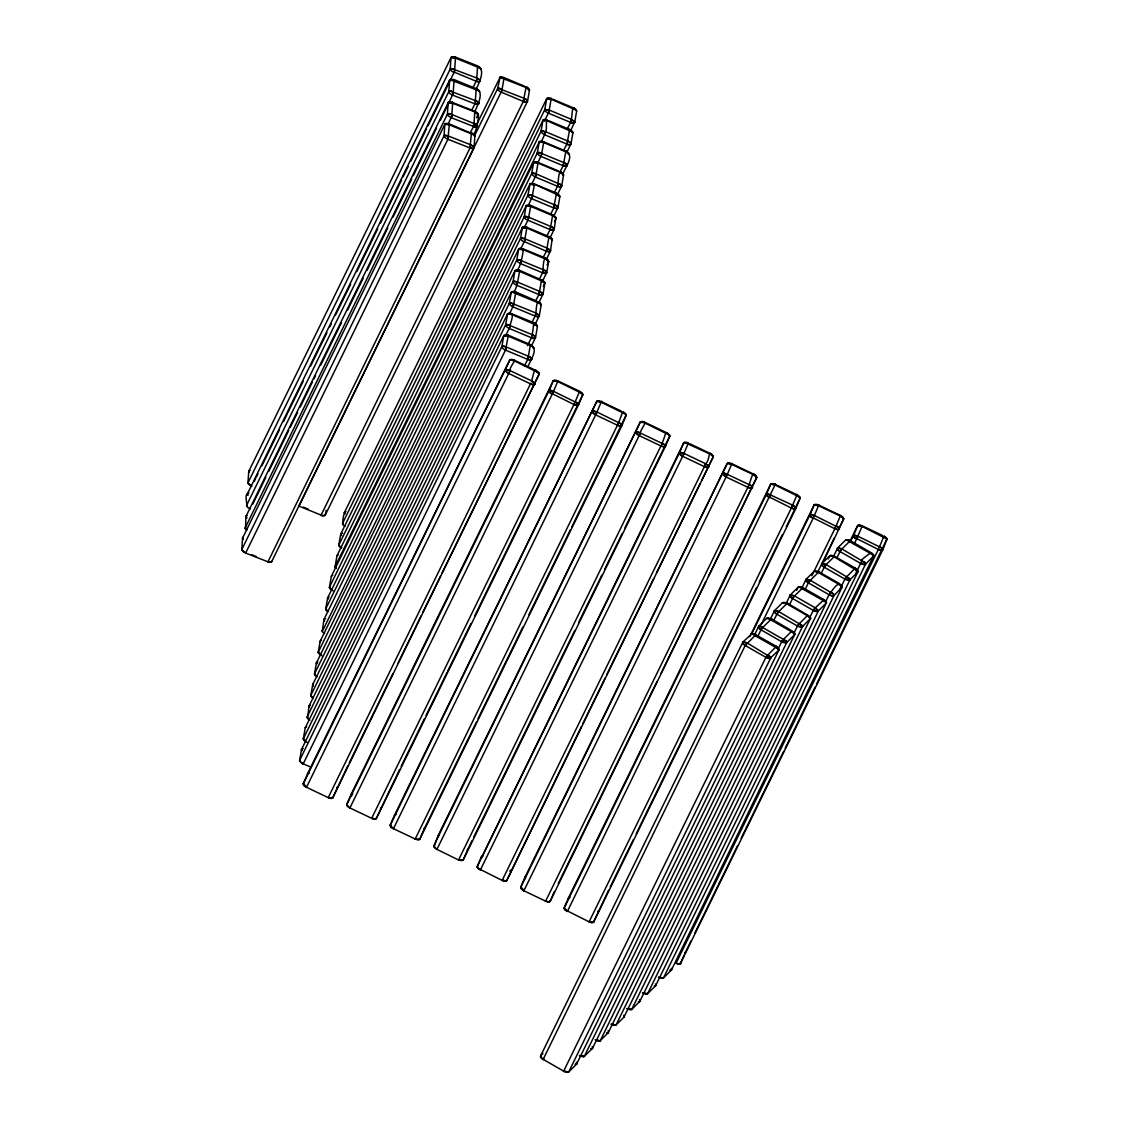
<?xml version="1.0" encoding="UTF-8"?>
<svg xmlns="http://www.w3.org/2000/svg" width="1129" height="1129" viewBox="0 0 1129 1129"><rect width="100%" height="100%" fill="white"/><g stroke="black" fill="none" stroke-linecap="round" stroke-linejoin="round"><path stroke-width="1.5" d="M302.939 763.952L302.05 762.654L303.052 764.192L505.524 350.061L508.346 335.327L508.262 336.202L530.32 345.474C539.775 348.424 529.247 361.675 527.963 366.996M523.263 248.719L522.939 248.874A4.304 1.891 26 0 0 518.677 249.156L316.43 662.935A4.304 1.891 26 0 1 317.813 662.046M569.581 129.539L569.595 129.398A4.304 1.891 26 0 1 572.869 132.968L571.006 143.778L567.153 151.681M245.148 527.991L245.529 528.809L245.882 516.616L448.128 102.852L452.503 103.191L475.337 112.166L478.202 114.452L474.335 111.079L452.207 102.386A4.304 1.891 26 0 0 448.128 102.852L447.423 114.142L245.176 527.906A4.304 1.891 26 0 0 246.729 530.193M247.138 515.657A4.304 1.891 26 0 0 245.882 516.616L246.602 517.858M450.344 91.195L448.834 91.562L246.602 505.326C248.719 511.056 244.019 494.431 247.307 494.05L449.54 80.272L451.05 79.905M248.944 493.048A4.304 1.891 26 0 0 247.307 494.05L247.787 495.066M452.461 57.325L450.965 57.692L248.719 471.47L247.971 482.944L248.902 484.129M250.13 470.483A4.304 1.891 26 0 0 248.719 471.47L248.944 472.232M300.356 761.567L299.637 760.339L501.897 346.518L503.76 335.708L508.262 336.202L503.76 335.708L301.514 749.473L301.993 750.531M510.844 302.911L509.348 303.249L307.102 717.028L307.652 718.143L308.965 706.204L511.211 292.425L513.187 292.157M546.591 250.158L549.047 236.596L552.363 239.969L551.785 238.981L526.608 227.903L522.487 227.409L320.156 641.3L318.251 652.252L318.999 653.381M552.589 214.651L556.061 218.462L553.252 215.907L530.63 206.381L526.128 205.887L323.882 619.652L324.587 620.922M338.361 554.918A4.304 1.891 26 0 0 336.964 555.793L539.239 141.972L543.134 142.296L565.77 151.794C575.818 155.026 563.667 169.435 562.651 174.896M575.691 109.471L576.637 111.192L574.746 122.144L571.359 119.335L548.736 109.838L544.813 109.569L342.567 523.334C344.571 526.806 340.902 524.293 344.43 512.524L546.676 98.745L548.652 98.477M511.239 359.826L509.758 360.109L307.511 773.887L303.32 783.766L305.451 786.024M625.438 414.16L600.741 402.009L596.719 401.515L390.309 825.073L391.227 826.583L390.295 825.116L394.473 815.293L596.719 401.515L598.201 401.232M641.512 421.907L640.199 422.218L433.79 845.776L434.129 846.722L437.953 835.982L640.242 422.119L644.363 422.768L668.918 434.863M481.646 857.49L683.68 442.907L685.148 442.624M523.235 889.751L520.709 887.309L524.914 877.388L727.203 463.525L730.886 463.991L753.904 474.942L756.656 477.652L550.232 901.267L554.381 891.473M524.872 877.529L525.521 878.63L524.914 877.388A4.304 1.891 26 0 1 525.507 876.852M637.518 431.715L636.05 432.816L639.169 435.596L660.917 445.955L663.88 446.745L665.56 446.011L463.299 859.818L461.817 860.1M467.477 849.968L463.299 859.818A4.304 1.891 26 0 1 458.67 859.719L660.917 445.955A4.304 1.891 26 0 0 665.545 446.054L669.737 436.175L669.003 434.933M689.847 443.753L710.042 453.364A4.304 1.891 26 0 1 713.175 456.963L506.695 880.634L581.421 726.54M708.391 576.397L756.656 477.652C752.507 467.618 750.743 481.942 748.753 485.442M772.109 484.031L770.641 484.313L766.478 494.107L767.085 495.885L791.358 508.05L794.322 508.84L796.001 508.106L593.614 922.068L608.616 890.188M749.769 636.671L814.108 505.016A4.304 1.891 26 0 1 818.737 505.115L840.484 515.459A4.304 1.891 26 0 1 843.617 519.058L822.476 563.597M576.326 1062.121A4.304 1.891 26 0 1 576.651 1064.054L778.925 649.979L770.924 657.487L568.706 1071.957L576.707 1063.984M608.221 1032.725L600.275 1040.642L802.592 626.426L810.453 618.466L608.277 1032.654A4.304 1.891 26 0 0 607.981 1030.89M623.984 1017.116L616.025 1025.005L818.398 610.874L826.287 602.985L624.012 1017.06A4.304 1.891 26 0 0 623.758 1015.225M825.962 601.051L829.039 594.729L832.073 595.83L834.19 595.209L631.732 1009.411L639.847 1001.338L842.065 587.263L834.19 595.322A4.304 1.891 26 0 1 829.039 594.729L808.364 582.832L806.162 580.913L806.092 579.276L809.93 580.052L833.428 593.981M855.98 572.883L860.623 563.399L863.643 564.5L865.745 563.766L663.429 977.982L671.43 970.009L873.62 555.877L865.745 564.077A4.304 1.891 26 0 1 860.623 563.399L839.934 551.502L837.746 549.597L837.662 547.946L841.5 548.722L864.997 562.651M243.243 551.22L241.789 549.668L242.537 538.194L444.784 124.416L446.28 124.049M449.271 123.908L473.743 134.337L474.843 136.073L471.428 132.982L470.045 147.927L267.968 561.819L245.656 553.055A4.304 1.891 26 0 1 241.832 549.484L444.078 135.706L444.784 124.416L448.862 124.656L474.011 134.901M471.696 110.134L474.97 103.868L452.658 95.132A4.304 1.891 26 0 1 448.834 91.562L449.54 80.272L450.485 79.891L478.767 90.757M251.64 486.274L251.838 486.317A4.304 1.891 26 0 1 248.013 482.76L450.259 68.982L450.965 57.692L455.043 57.932L480.178 68.177M474.095 134.972L474.843 136.073L474.095 147.504L271.863 561.282L270.607 562.242L267.785 561.748A4.304 1.891 26 0 0 271.863 561.282L271.807 561.353M454.013 79.623L454.07 80.526L453.844 79.51L475.746 88.499C484.637 91.759 477.976 104.263 474.999 111.249M478.668 66.667C485.555 70.958 478.682 83.631 475.648 90.249M756.035 634.583L745.239 645.435L543.035 1059.651M778.954 650.191L778.897 650.276A4.304 1.891 26 0 0 776.611 646.748L776.512 646.381M769.907 620.033L774.508 610.634L782.397 602.801A4.304 1.891 26 0 1 787.506 603.521L787.407 603.154M792.417 631.055L792.417 631.055A4.304 1.891 26 0 1 794.675 634.611L592.499 1048.319L584.272 1056.448L786.8 642.401L781.677 641.724L761.002 629.813L758.801 627.907L758.73 626.256L766.774 618.283L767.932 618.226L793.955 633.129M819.16 571.98L839.651 583.735M642.584 992.843L647.481 993.774L655.639 985.673L857.828 571.966A4.304 1.891 26 0 0 855.542 568.437L855.472 568.056M857.842 571.923L849.939 579.798L647.693 993.562A4.304 1.891 26 0 1 642.951 993.04L642.895 993.083M245.656 553.055L447.903 139.276L449.314 124.599L446.519 124.077M448.157 124.021L451.671 116.329M527.314 87.54L525.832 86.764A4.304 1.891 26 0 1 527.314 87.54L529.473 90.108L527.568 101.158L325.321 514.937A4.304 1.891 26 0 1 321.059 515.219L523.32 101.398L526.156 86.82L529.473 90.165L526.354 87.653L500.119 77.435L500.839 77.407L504 78.268L502.038 89.614L499.244 88.26M530.404 344.599L508.346 335.214M306.636 726.963A4.304 1.891 26 0 0 305.239 727.838L507.486 314.074A4.304 1.891 26 0 1 511.762 313.791L534.13 322.852M535.965 300.766L515.798 291.945M539.69 279.131L519.523 270.311M522.981 248.803L545.307 257.948M321.892 655.695A4.304 1.891 26 0 1 318.293 652.11L520.54 238.332L522.402 227.522A4.304 1.891 26 0 1 526.664 227.239L526.975 227.042M530.715 205.407L552.518 214.835L555.891 217.601L554.198 229.286L550.331 237.175M547.17 120.027L547.24 120.069A4.304 1.891 26 0 0 542.936 120.38L340.704 534.158A4.304 1.891 26 0 1 342.609 533.283M567.379 128.734L570.597 122.412L548.412 113.154A4.304 1.891 26 0 1 544.813 109.569L546.676 98.745A4.304 1.891 26 0 1 550.938 98.463L551.248 98.265M326.126 510.308L325.321 514.937L322.584 515.699L298.917 506.088L501.728 90.828M524.463 365.697L527.751 359.431L505.496 350.103L506.046 348.565M506.145 334.791L509.715 327.128M509.871 313.156L513.441 305.493M513.596 291.522C517.138 291.423 520.328 265.287 519.439 271.299L544.079 282.038M517.322 269.873C520.935 266.924 523.574 249.777 523.179 249.65L545.801 259.176L548.638 261.603L547.974 260.545M546.831 235.876L550.105 229.596L527.878 220.226L524.011 228.185M528.513 204.97L532.126 197.152L534.44 184.182L558.982 195.486M532.239 183.335L535.866 175.475L538.166 162.167L538.081 163.112L560.704 172.638L563.554 175.009L559.913 171.608A4.304 1.891 26 0 1 561.042 172.172M537.87 162.745L541.483 154.927L543.811 141.647L543.712 142.522L539.21 142.014L537.348 152.838L335.101 566.617L335.821 567.873M541.595 141.111L545.166 133.448M544.587 120.986L548.892 111.813M450.965 57.692A4.304 1.891 26 0 1 455.043 57.226L455.481 57.875L455.424 57.057M453.773 79.566L453.618 79.806A4.304 1.891 26 0 0 449.54 80.272M452.348 102.16L452.658 103.035L452.588 102.203M794.379 632.367L797.469 626.059L802.592 626.722A4.304 1.891 26 0 1 797.469 626.059L776.794 614.148L774.593 612.243L774.522 610.606L778.77 611.593L787.125 603.352L786.109 603.465L807.743 615.912L810.424 618.396L809.902 617.634M810.17 616.716L813.261 610.394L818.384 611.057A4.304 1.891 26 0 1 813.261 610.394L792.572 598.497L790.385 596.578L790.3 594.941L794.421 595.858L815.632 608.079L818.398 610.817L815.18 607.896L823.972 599.767A4.304 1.891 26 0 1 826.259 603.295L826.315 603.196M247.971 482.887L248.944 484.158M243.271 537.333A4.304 1.891 26 0 0 242.537 538.194L243.342 539.507M241.804 549.569L243.172 551.164M305.211 727.937L303.334 738.846L304.082 739.932M313.326 698.414A4.304 1.891 26 0 1 310.828 695.393L513.074 281.615L514.937 270.791L519.439 271.299L514.937 270.791L312.705 684.569L310.8 695.52L311.548 696.649M316.741 663.824L316.43 662.935L316.713 663.781M535.555 162.336L533.58 162.604L331.333 576.383L329.442 587.334L330.275 588.548M341.297 535.315L340.704 534.158L341.635 535.598M541.144 305.013A4.304 1.891 26 0 0 537.545 301.429L541.186 304.872L539.281 315.824L534.652 325.307M528.245 227.903L548.722 236.511L552.152 239.235L550.472 250.92L546.605 258.809M307.511 773.887L307.554 773.817A4.304 1.891 26 0 1 309.177 773.196M496.026 462.594L539.281 373.812L332.73 797.878L347.746 765.984M571.824 526.834L626.172 415.02L622.065 425.351L419.79 839.157L423.46 830.563M747.878 487.347A4.304 1.891 26 0 0 752.507 487.446L752.464 487.53M786.25 526.791L800.151 498.002L795.973 508.149A4.304 1.891 26 0 1 791.358 508.05L589.112 921.828A4.304 1.891 26 0 0 593.741 921.927L592.076 922.619L589.112 921.828L564.839 909.649L564.232 907.871L568.395 898.091L770.684 484.214L774.79 484.877L799.36 496.958M840.371 635.359L886.928 539.027L882.934 549.541L680.42 963.559L684.329 954.753M300.836 761.934L299.608 760.48L301.514 749.473A4.304 1.891 26 0 1 303.193 748.583M315.541 675.241L314.525 673.942L316.43 662.935M525.761 216.359L524.265 216.697L322.344 631.365L323.882 619.652A4.304 1.891 26 0 1 325.674 618.777M325.745 608.841L327.608 598.017L529.854 184.253L534.356 184.747L529.981 184.098L527.991 195.063L325.745 608.841A4.304 1.891 26 0 0 327.96 611.706M336.033 568.056L335.059 566.786L336.964 555.793M339.547 546.238L338.799 545.166L340.704 534.158M474.476 135.96L497.635 88.584L500.034 77.449L475.577 126.716M305.38 740.807L303.376 738.662L505.623 324.884L507.486 314.074L511.55 314.398L536.614 325.307M531.928 322.428L535.132 316.092L512.961 306.834A4.304 1.891 26 0 1 509.348 303.249L511.211 292.425L512.143 292.072L540.354 303.673M315.16 674.916L314.568 673.745L516.8 259.98L518.677 249.156L523.179 249.65L518.677 249.156M527.864 220.296L528.316 219.054L527.864 220.296A4.304 1.891 26 0 1 524.265 216.697L526.128 205.887L530.63 206.381L528.428 218.701M333.083 590.792A4.304 1.891 26 0 1 329.47 587.207L531.717 173.429L533.58 162.604L538.081 163.112L535.682 162.364M340.351 546.831L338.841 544.968L541.073 131.204L542.936 120.38L544.926 120.111M533.961 322.809L533.89 322.922A4.304 1.891 26 0 1 537.418 326.648L535.555 337.472L531.688 345.361M557.67 194.019L559.815 196.742L557.924 207.651L554.057 215.54M561.72 172.61A4.304 1.891 26 0 1 563.512 175.193L561.649 186.003L557.02 195.486M519.919 523.376L582.776 394.727L578.584 404.648L576.919 405.339L573.955 404.549L549.682 392.384L549.075 390.606L553.238 380.812L557.26 381.306L581.957 393.457M483.099 855.994A4.304 1.891 26 0 0 481.434 856.685L477.271 866.479L477.877 868.257L502.151 880.422L505.115 881.213L506.78 880.521A4.304 1.891 26 0 1 502.151 880.422L704.397 466.644A4.304 1.891 26 0 0 709.026 466.743L707.361 467.448L704.397 466.644L682.65 456.299L680.124 454.479L679.517 452.701L683.722 442.822L684.993 442.61L710.141 454.098L713.203 456.666L712.568 455.721M510.957 870.657L510.943 870.699A4.304 1.891 26 0 0 510.887 869.81M597.904 912.105L597.89 912.133A4.304 1.891 26 0 0 597.805 911.131M448.368 137.738L448.594 136.101L445.814 135.367M451.995 68.629L476.89 78.07L476.65 79.792L477.609 66.301L480.982 69.095L480.347 68.319M450.57 91.209L475.478 100.65L475.238 102.372L476.198 88.881L479.571 91.661L478.936 90.899M454.535 71.014L455.481 57.946L452.701 57.353M453.124 93.594L454.07 80.526L451.275 79.919M451.713 116.174L452.658 103.092L448.128 102.852M778.163 648.794L751.843 633.849L742.868 642.02L747.186 642.923L745.211 645.478A4.304 1.891 26 0 1 742.938 641.949L540.692 1055.728L540.777 1057.337L542.978 1059.256L563.653 1071.153L568.748 1071.887A4.304 1.891 26 0 1 563.653 1071.153L765.899 657.374L770.994 658.108A4.304 1.891 26 0 1 765.899 657.374L745.211 645.478L743.023 643.572L742.938 641.921L746.918 642.768L770.881 657.417L770.43 656.796M454.507 71.183L454.225 72.185L454.775 69.377L450.527 68.742L451.755 68.615M577.794 403.251L553.097 391.1L549.061 390.662L550.557 390.324M712.272 455.453C708.123 448.777 710.099 460.138 705.696 463.751L709.026 466.348L706.119 463.948L683.821 453.322L679.503 452.743L680.999 452.419M248.719 471.47L249.043 472.331M247.307 494.05L247.9 495.179M245.882 516.616L246.828 518.028M242.537 538.194L243.13 539.323M345.982 511.635A4.304 1.891 26 0 0 344.43 512.524L344.895 513.568M331.333 576.383L331.333 576.383A4.304 1.891 26 0 1 332.73 575.508M329.47 587.207L330.063 588.364M327.608 598.017L327.946 598.934L327.608 598.017A4.304 1.891 26 0 1 329.061 597.142M323.882 619.652L324.475 620.823M321.539 640.411A4.304 1.891 26 0 0 320.156 641.3L320.269 641.921M318.293 652.11L321.243 654.735M312.705 684.569L313.326 685.769L312.705 684.569A4.304 1.891 26 0 1 313.283 683.864M310.828 695.393L312.126 697.087M308.965 706.204L309.515 707.333L308.965 706.204A4.304 1.891 26 0 1 310.362 705.329M301.514 749.473L302.106 750.644M305.592 786.109L303.348 783.681L509.8 360.01L513.921 360.673L538.477 372.768M582.733 394.854L582.733 394.854A4.304 1.891 26 0 0 579.6 391.269L557.853 380.91A4.304 1.891 26 0 0 553.238 380.812L350.992 794.59L351.683 795.903M572.869 132.968L569.27 129.369L548.793 120.761M565.869 150.919L565.544 151.018A4.304 1.891 26 0 1 569.143 154.602L565.544 151.018L543.486 141.746A4.304 1.891 26 0 0 539.21 142.014M531.209 345.262A4.304 1.891 26 0 1 533.692 348.282L531.561 345.474M509.207 372.499L306.453 787.35A4.304 1.891 26 0 1 303.348 783.681L303.969 785.459L306.495 787.28L328.229 797.624L331.192 798.415L332.857 797.723A4.304 1.891 26 0 1 328.229 797.624L530.475 383.846A4.304 1.891 26 0 0 535.104 383.945L533.438 384.65L530.475 383.846L508.742 373.501L506.201 371.681L505.594 369.903L509.899 370.524L532.211 381.15L535.132 383.705L531.787 380.939C535.838 362.014 535.626 373.487 538.646 372.923M437.953 835.982L438.489 837.154L437.996 835.912A4.304 1.891 26 0 1 438.631 835.418M523.517 889.906L520.751 887.182L727.161 463.61L728.473 463.299M667.775 433.353A4.304 1.891 26 0 1 669.695 436.26L624.93 527.864M570.046 897.386A4.304 1.891 26 0 0 568.395 898.091L568.452 898.613M811.85 575.762L834.839 528.753L837.803 529.543L839.482 528.795A4.304 1.891 26 0 1 834.839 528.753L810.566 516.574L809.959 514.796L814.164 504.917L815.59 504.719M453.096 93.763C453.562 95.542 452.531 88.514 448.834 91.562M810.467 618.946L810.467 618.946A4.304 1.891 26 0 0 808.181 615.432L787.59 603.309M337.035 787.873L337.021 787.929A4.304 1.891 26 0 0 336.992 787.096M549.061 390.648L549.103 390.563A4.304 1.891 26 0 0 552.222 394.204L349.934 807.884A4.304 1.891 26 0 1 346.829 804.37L351.034 794.506A4.304 1.891 26 0 1 352.841 793.899M679.503 452.743L679.545 452.658A4.304 1.891 26 0 0 682.65 456.299L480.375 869.979A4.304 1.891 26 0 1 477.271 866.479L679.489 452.771M448.298 138.02L447.705 139.192L470.214 148.04L470.708 144.794L448.03 135.889L444.346 135.466L445.574 135.339M543.19 130.95C548.44 137.456 544.94 120.055 547.452 120.888L572.53 132.051L569.538 129.891L567.252 142.635M532.211 196.827L532.493 195.571L530.094 194.823M506.074 348.438C506.695 345.065 497.706 345.502 506.399 347.026L528.457 356.298L528.16 357.625L530.404 344.67L533.707 348.24M509.842 326.648C510.647 321.426 516.136 310.969 507.613 313.918M592.429 1048.389L592.429 1048.389A4.304 1.891 26 0 0 592.189 1046.541M655.582 985.744L655.582 985.744A4.304 1.891 26 0 0 655.399 983.994M754.864 634.188L758.73 626.27L760.142 626.087L786.066 640.962M671.374 970.079L671.374 970.079A4.304 1.891 26 0 0 671.19 968.329M774.508 610.634L778.234 611.311L801.844 625.297M789.496 604.805L792.572 598.497A4.304 1.891 26 0 1 790.3 594.969L786.433 602.858M833.795 555.877L837.676 547.946L841.909 548.948L850.419 540.579L846.214 539.86L872.886 554.819M521.005 261.815L521.316 260.474L518.536 259.67M554.212 206.339L553.69 207.835L556.498 193.144L559.801 196.488L559.081 195.557M543.021 271.242C543.345 274.446 542.146 252.741 547.664 260.291M531.787 336.315C534.186 327.001 532.38 319.606 536.712 325.378M501.77 90.673L502.024 89.685L501.248 92.169L523.489 101.511L523.715 100.326M544.813 109.569L549.315 110.063L548.92 111.729L551.262 98.406L551.178 99.239L575.804 109.993M528.443 218.617L528.767 217.205L525.874 216.373M522.148 238.007L525.041 238.84L524.646 240.505L526.989 227.183L526.904 228.016L522.402 227.522M517.265 283.534L517.576 282.109L514.81 281.304M509.348 303.249L513.85 303.743L513.469 305.409L515.812 292.086L515.713 292.933L513.497 292.213M509.758 326.973C512.51 324.221 503.068 324.475 507.598 324.616M567.322 142.395L567.633 140.97L545.011 131.472L541.412 130.936L543.063 130.936M554.226 206.254L554.551 204.829L531.928 195.345L528.316 194.809L529.967 194.795M524.35 216.585L528.203 216.98L550.825 226.477L550.43 228.143L552.758 214.665M543.049 271.172L543.359 269.746L519.086 259.769M514.57 281.276L513.3 281.403L517.011 281.883L539.634 291.381L539.253 293.046L541.595 279.653L544.912 283.28L544.164 282.109M531.858 336.075L532.182 334.65L507.909 324.672M563.554 1071.407L565.022 1071.209L563.823 1071.492M757.912 636.135L761.002 629.813A4.304 1.891 26 0 1 758.716 626.299L762.879 627.371L771.403 618.96L766.619 618.466A4.304 1.891 26 0 1 771.714 619.186L771.615 618.819M528.104 357.794L527.666 359.135L527.991 358.189M539.253 374.165L539.253 374.165A4.304 1.891 26 0 0 536.12 370.566L514.387 360.207A4.304 1.891 26 0 0 509.758 360.109L509.772 360.066M596.437 413.299L393.414 828.757A4.304 1.891 26 0 1 390.309 825.073L390.93 826.851L393.457 828.672L415.19 839.016L419.762 839.2A4.304 1.891 26 0 1 415.19 839.016L617.436 425.252L620.4 426.042L622.093 425.266A4.304 1.891 26 0 1 617.436 425.252L595.689 414.893L593.162 413.073L592.556 411.309L596.578 411.803L621.275 423.954M713.203 456.878L701.688 480.474M800.136 498.355L800.136 498.355A4.304 1.891 26 0 0 797.003 494.756L775.256 484.412A4.304 1.891 26 0 0 770.641 484.313L770.655 484.27M843.645 518.987L838.212 530.108M675.989 963.249L679.037 964.011L680.702 963.319A4.304 1.891 26 0 1 676.073 963.22L878.32 549.442L881.283 550.246L882.977 549.456A4.304 1.891 26 0 1 878.32 549.442L854.046 537.277L853.439 535.499L857.645 525.62L859.07 525.422M535.838 175.588C537.827 171.82 526.481 172.92 536.219 173.922L560.859 184.676M563.526 164.269L565.869 150.99L569.171 154.56M794.689 634.569L786.786 642.443A4.304 1.891 26 0 1 781.677 641.724L778.601 648.032M842.036 587.63L842.065 587.532A4.304 1.891 26 0 0 840.526 584.596M873.648 556.23L873.62 556.301A4.304 1.891 26 0 0 871.334 552.773L850.645 540.876A4.304 1.891 26 0 0 845.55 540.156L837.676 547.932M523.757 100.213L524.195 98.35L498.171 88.26L499.131 88.245M548.948 111.616L548.412 113.154M524.675 240.392L524.533 240.886M517.223 283.661L516.687 285.2L538.928 294.542L535.654 300.78M570.879 121.311C572.657 116.555 571.316 102.795 575.973 110.134M563.498 164.354L563.089 165.511L563.907 162.604L539.45 152.584M557.797 185.17C558.333 186.666 557.881 163.719 563.512 175.193M550.402 228.213L550.006 229.37L550.458 228.016M546.662 249.932L547.099 248.112L524.477 238.614L520.554 238.304L522.035 238.007M539.281 292.933L538.914 294.048L539.182 293.286M535.428 314.991C536.487 314.158 535.823 295.403 540.523 303.814M470.285 132.714L473.559 126.448L451.247 117.698C455.664 112.166 440.959 113.577 451.939 114.537L476.65 124.627M444.078 135.706L444.078 135.706A4.304 1.891 26 0 0 447.903 139.276L447.846 139.192M563.653 150.369L566.885 144.06L544.686 134.788L545.095 133.674M559.928 172.017L563.202 165.737L540.96 156.423L541.849 153.332L538.956 152.514M554.297 192.607L557.543 186.299L535.329 177.013L535.781 175.785M532.013 197.547L531.406 198.563L553.845 208.004L550.557 214.242M539.38 279.145L542.569 272.809L520.413 263.565L520.822 262.45M512.961 306.834L513.314 305.903M527.426 345.643L531.434 337.754L509.221 328.468L509.645 327.368M570.935 121.156L571.359 119.335L574.774 121.96L570.879 130.047M557.839 185.015C557.034 180.33 563.71 187.823 560.944 184.747M535.471 314.836L535.908 313.015L511.084 302.939M415.938 838.692L415.006 839.369L416.079 838.748M458.487 860.072L463.299 859.818L460.279 859.719M523.701 891.12L524.039 890.245M545.533 901.337L748.612 485.752M767.96 493.81L766.478 494.107L564.232 907.871A4.304 1.891 26 0 0 567.365 911.47L775.411 484.2M542.866 1059.524L542.978 1059.256A4.304 1.891 26 0 1 540.692 1055.728L542.95 1053.498M549.075 390.606L346.829 804.37L347.45 806.148L349.976 807.969L371.709 818.327L374.673 819.118L376.338 818.426L578.584 404.648A4.304 1.891 26 0 1 573.955 404.549L371.667 818.285A4.304 1.891 26 0 0 376.338 818.426L399.652 769.456M423.954 829.378L476.466 721.939M776.681 646.564L757.404 635.698M855.627 568.254L834.867 556.541A4.304 1.891 26 0 0 829.759 555.807L821.813 563.71L825.722 564.387L849.206 578.316M423.996 829.265L423.996 829.279A4.304 1.891 26 0 0 423.925 828.418M380.515 808.562L380.515 808.562A4.304 1.891 26 0 0 380.473 807.799M752.507 487.446L750.841 488.137L747.878 487.347L726.13 477.002L723.012 474.208L724.479 473.122M350.992 794.59L351.571 795.79M639.79 1001.395L639.79 1001.395A4.304 1.891 26 0 0 639.55 999.56M481.42 856.728L481.744 857.603M775.369 484.2L775.087 485.004L772.349 484.059M726.864 475.408L523.856 890.852L520.751 887.182A4.304 1.891 26 0 0 523.884 890.767L545.632 901.125L548.595 901.916L550.26 901.224A4.304 1.891 26 0 1 545.632 901.125L545.505 901.379M626.214 415.557L626.214 415.557A4.304 1.891 26 0 0 623.081 411.958L623.152 411.958M669.723 436.189C665.023 428.808 666.124 434.397 661.82 443.965M887.098 539.761L887.098 539.761A4.304 1.891 26 0 0 883.965 536.162L879.505 546.803M639.917 434.002L436.895 849.46L433.79 845.776A4.304 1.891 26 0 0 436.937 849.375L458.543 859.973M756.698 477.553L756.656 477.652A4.304 1.891 26 0 0 753.523 474.067L731.775 463.709A4.304 1.891 26 0 0 727.161 463.61L727.175 463.567M523.757 891.021L524.068 890.174M840.526 515.501L840.484 515.459M884.035 536.134L886.321 538.364M771.77 619.073L790.921 630.236M566.829 143.877C567.238 142.677 565.446 145.839 570.582 144.399L571.006 143.778A4.304 1.891 26 0 1 566.744 144.06L566.744 144.06M531.364 337.557C531.773 336.357 529.995 339.533 535.132 338.079L535.555 337.472A4.304 1.891 26 0 1 531.279 337.74L531.279 337.74M432.463 116.767L454.239 72.143L476.198 81.246L476.509 80.342L473.107 87.554M557.825 381.15L553.125 392.229M344.43 512.524L345.022 513.681M335.087 566.659L335.101 566.617A4.304 1.891 26 0 0 336.019 568.466M299.637 760.339L299.651 760.297A4.304 1.891 26 0 0 303.249 763.881L311.138 767.198M557.74 381.376L553.238 380.812M509.871 371.004C509.574 365.471 519.142 358.415 511.465 359.869M575.084 402.051L579.502 391.664L582.776 394.557L582.042 393.541M618.212 423.573C622.954 412.537 621.881 410.208 625.522 414.244M664.755 444.657L637.631 431.73M792.332 505.919L791.655 507.415L797.187 494.417L796.82 495.349L800.136 497.945L799.53 497.113M662.173 443.175L665.574 445.757L664.925 444.812M705.427 464.372L705.696 463.751M726.441 476.353L726.13 477.002A4.304 1.891 26 0 1 722.997 473.404L727.302 474.434L731.973 463.384L731.606 464.301L728.755 463.342M749.12 484.581L724.705 473.15M792.657 505.143L795.987 507.754L793.08 505.355L768.073 493.839M855.034 535.231L857.744 536.529L862.33 525.691L862.048 526.396L886.928 539.027L886.406 538.434M640.087 433.621C640.778 428.06 649.429 420.454 641.794 421.95M683.694 454.027L688.309 443.147L685.388 442.667M835.361 527.61L840.385 515.868L842.841 517.661M542.527 272.696L545.349 273.444L546.732 272.555L548.638 261.561L547.057 264.892M594.15 411.041L597.001 412L596.705 412.692L601.531 401.289L601.164 402.206L598.426 401.261M640.312 433.099L636.064 431.955A4.304 1.891 26 0 0 639.169 435.596L639.593 434.693M683.793 453.802L681.112 452.433M727.33 474.349L726.907 475.323M770.754 495.208L766.478 494.107A4.304 1.891 26 0 0 769.611 497.691L769.992 496.915M835.968 526.255L814.404 515.487C808.209 514.147 812.471 513.723 813.995 516.419M857.772 536.458L856.939 538.307M509.772 371.215L509.165 372.598M575 402.277L574.449 403.476M683.722 453.943L683.158 455.227M879.35 547.17L878.658 548.722M814.094 516.193L818.934 504.776L818.567 505.707L840.724 516.263L843.645 518.761L842.926 517.731M596.112 413.99L596.705 412.692M755.95 634.808L755.95 634.808A4.304 1.891 26 0 0 754.412 634.145M814.037 516.348L813.6 517.322M509.673 371.441L509.264 372.358M639.706 434.453L640.129 433.522M704.863 465.656L704.567 466.305L705.343 464.569M857.518 537.051L857.179 537.799M574.83 402.644L574.421 403.547M618.269 423.431L617.634 424.843M705.202 464.894L704.933 465.501M553.027 392.426L552.956 392.61M748.696 485.569L748.273 486.486M535.329 177.013L535.386 176.872A4.304 1.891 26 0 1 531.717 173.429L531.717 173.429M618.099 423.812L617.831 424.391M683.355 454.775L683.116 455.297M835.502 527.299L835.206 527.963M451.247 117.698L451.29 117.614A4.304 1.891 26 0 1 447.423 114.142L447.423 114.142M824.001 599.682L803.284 587.87A4.304 1.891 26 0 0 798.189 587.136L790.3 594.969L794.548 595.943L802.987 587.616L799.501 586.911L798.782 586.84L825.525 601.799M570.47 122.426L570.78 121.607L570.512 122.369A4.304 1.891 26 0 0 574.746 122.144L573.349 123.019L570.653 122.468M513.201 281.46L513.074 281.615A4.304 1.891 26 0 0 516.687 285.2L516.645 285.115M553.817 207.948L556.541 208.526L557.924 207.651A4.304 1.891 26 0 1 553.647 207.919M535.005 316.106L535.061 316.049A4.304 1.891 26 0 0 539.281 315.824L537.898 316.713L535.188 316.148M661.34 445.052L661.255 445.221M530.884 382.985L530.813 383.126M552.645 393.273L552.462 393.668M544.686 134.788L544.728 134.704A4.304 1.891 26 0 1 541.073 131.204L541.073 131.204M520.413 263.565L520.455 263.466A4.304 1.891 26 0 1 516.8 259.98L518.296 259.642M509.221 328.468L509.264 328.384A4.304 1.891 26 0 1 505.623 324.884L505.623 324.884M595.943 414.371L595.689 414.893A4.304 1.891 26 0 1 592.556 411.309L593.868 410.998M508.925 373.106L508.742 373.501A4.304 1.891 26 0 1 505.594 369.903L506.921 369.592M497.635 88.584L497.635 88.584A4.304 1.891 26 0 0 501.248 92.169L501.262 92.126M254.152 481.589L255.69 478.428M256.424 476.918L257.962 473.785M261.872 465.797L279.413 429.895M283.478 421.569L287.345 413.68M287.839 412.664L303.165 381.306M310.503 366.29L326.916 332.73M329.795 326.817L331.347 323.656M335.341 315.485L350.653 284.141M356.792 271.595L377.651 228.905M380.529 223.006L401.585 179.934M403.138 176.787L408.119 166.584M410.857 160.995L426.494 128.974M428.032 125.841L431.857 117.995M252.741 504.169L265.851 477.313M268.801 471.287L288.728 430.53M290.252 427.397L297.506 412.565M300.215 407.019L312.465 381.941M314.003 378.808L315.541 375.675M320.664 365.189L339.279 327.085M339.956 325.702L341.508 322.541M347.676 309.91L363.115 278.327M366.981 270.424L387.826 227.79M392.906 217.375L411.746 178.834M413.299 175.672L418.196 165.653M418.958 164.086L436.57 128.043M440.409 120.196L452.517 95.034M476.621 117.783C480.996 105.138 476.678 133.786 473.587 133.829M521.048 248.239L524.293 241.578L546.394 251.273L543.105 257.511M554.522 221.594L556.075 218.419A4.304 1.891 26 0 0 552.448 214.877L552.645 214.962M542.103 282.038L546.732 272.555A4.304 1.891 26 0 1 542.47 272.837L542.64 272.865M543.331 286.526L544.7 282.504L541.271 279.78A4.304 1.891 26 0 1 544.87 283.379L543.007 294.189L539.154 302.092M349.27 762.851L372.528 715.292M373.022 714.276L392.934 673.519M398.001 663.175L421.159 615.785M422.698 612.638L440.451 576.312M442.003 573.151L495.589 463.497M401.176 766.309L424.49 718.608M426.042 715.461L447.14 672.277M447.648 671.233L470.892 623.688M474.674 615.954L519.439 524.364M478.004 718.778L522.798 627.145M528.922 614.613L549.795 571.909M550.373 570.724L570.3 529.967M468.225 848.472L472.091 840.555M473.63 837.393L501.163 781.07M501.925 779.504L529.501 723.082M529.981 722.108L574.746 630.504M578.612 622.615L601.771 575.24M604.579 569.482L622.206 533.438M582.945 723.407L605.158 677.95M606.654 674.902L653.747 578.57M656.485 572.939L674.112 536.896M674.577 535.922L700.051 483.805M558.276 883.541L603.041 791.937M603.451 791.119L657.078 681.38M660.902 673.576L705.71 581.887M610.239 886.858L633.397 839.482M636.206 833.766L653.818 797.723M654.241 796.848L711.27 680.166M712.808 677.033L736.066 629.432M736.56 628.444L756.472 587.701M759.224 582.056L782.383 534.68M751.731 633.919L809.959 514.796A4.304 1.891 26 0 0 813.092 518.394L761.002 624.972M773.704 620.47L777.571 612.962M796.651 590.298L798.259 587.066M802.225 587.207L806.078 579.304A4.304 1.891 26 0 0 808.364 582.832L805.273 589.14M822.166 562.948L834.359 538.011M818.003 571.542L821.954 563.526L826.132 564.613L834.402 556.428L831.297 555.623L830.351 555.524L833.879 556.71L857.461 570.893L857.857 571.655L854.695 568.677L845.72 577.738L846.806 576.51L849.968 579.657L849.29 578.401M821.065 573.49L824.932 565.968M828.22 558.968L829.759 555.807M836.857 557.825L840.724 550.317M849.869 541.497L857.588 525.705A4.304 1.891 26 0 1 862.217 525.804L882.412 535.414M850.349 541.821L853.453 535.456L854.921 535.217M854.258 543.839L856.572 539.097A4.304 1.891 26 0 1 853.439 535.499L857.32 535.936L882.158 548.144M840.202 588.548L845.621 577.879M690.976 940.993L684.88 953.455A4.304 1.891 26 0 0 684.724 952.439M694.815 933.161L718.044 885.616M718.566 884.571L737.35 846.143M741.203 838.24L783.681 751.349M785.205 748.217L815.082 687.081M816.62 683.948L840.004 636.093M688.295 443.005L688.323 442.977A4.304 1.891 26 0 0 683.68 442.907L683.68 442.907M394.515 815.209L394.473 815.293A4.304 1.891 26 0 1 396.138 814.588M814.108 505.016L818.567 505.707L815.702 504.748M590.947 921.899L593.741 921.927L590.848 921.857M857.645 525.62L862.048 526.396L859.31 525.465M299.002 505.947L299.002 505.947A4.304 1.891 26 0 1 298.578 505.75M552.518 99.126L572.996 107.735A4.304 1.891 26 0 1 576.609 111.319M530.531 205.379L530.404 205.605A4.304 1.891 26 0 0 528.866 205.125M559.786 196.827A4.304 1.891 26 0 0 556.188 193.242L556.498 193.031M514.937 270.791A4.304 1.891 26 0 1 519.213 270.523L519.354 270.268M506.328 334.904A4.304 1.891 26 0 1 508.036 335.426L508.163 335.2M596.832 401.374L596.719 401.515A4.304 1.891 26 0 1 601.334 401.614L621.529 411.224M477.581 65.877L455.17 57M479.571 92.07A4.304 1.891 26 0 0 475.746 88.499L476.17 88.443M476.734 124.698L477.482 125.799L474.053 123.371L474.787 111.715L478.16 114.636A4.304 1.891 26 0 0 474.335 111.079L474.744 111.023M640.214 422.175L640.242 422.105A4.304 1.891 26 0 1 643.276 421.738M533.41 183.702A4.304 1.891 26 0 1 534.13 183.971L556.329 192.988M450.259 68.982L450.259 68.982A4.304 1.891 26 0 0 454.084 72.552L453.929 72.454M540.96 156.423L540.96 156.423A4.304 1.891 26 0 1 537.348 152.838L538.843 152.5M527.991 195.063L527.991 195.063A4.304 1.891 26 0 0 531.59 198.648L531.59 198.648M501.897 346.518L501.897 346.518A4.304 1.891 26 0 0 505.496 350.103L505.496 350.103M782.397 602.801L785.982 603.408L782.482 602.717M626.793 1008.507L631.901 1009.227A4.304 1.891 26 0 1 627.174 1008.705M545.138 257.906L544.997 258.146A4.304 1.891 26 0 1 548.609 261.745L548.426 260.87M467.448 850.038L467.448 850.038A4.304 1.891 26 0 0 467.448 849.22M572.996 107.735L574.478 108.525M533.819 323.063L537.418 326.648M793.292 597.396L794.548 595.943L793.419 597.227M766.605 656.288L776.315 646.508L775.764 647.002L778.925 649.979L778.248 648.879M829.759 593.628C830.238 593.854 838.579 578.881 841.317 586.149M761.793 628.627C760.381 630.377 764.488 625.339 761.892 628.486M845.748 577.709L844.831 579.064L824.156 567.167L821.954 565.248L821.898 563.597A4.304 1.891 26 0 0 824.156 567.167L826.132 564.613L825.045 565.841M777.627 612.892L778.77 611.593L776.794 614.148A4.304 1.891 26 0 1 774.508 610.634M840.78 550.246L841.909 548.948L839.934 551.502A4.304 1.891 26 0 1 837.662 547.974L837.662 547.974M766.732 656.118L767.875 654.82L770.147 656.499M829.886 593.473C830.662 589.55 835.559 596.973 833.583 594.136M546.676 98.745L551.178 99.239L548.779 98.491M537.348 152.838L539.323 152.57M516.8 259.98L518.79 259.698M476.255 81.189L476.198 81.246A4.304 1.891 26 0 0 480.277 80.78L479.035 81.74L476.367 81.26M523.461 101.455L523.306 101.441A4.304 1.891 26 0 0 527.568 101.158L526.185 102.047L523.489 101.497M823.803 599.428C822.025 599.64 828.121 604.213 825.609 601.884M543.063 120.239L547.452 120.888L545.18 120.154M755.865 634.456L750.827 634.131A4.304 1.891 26 0 1 753.805 633.948M419.282 839.426L418.337 839.411M510.322 871.052L509.616 871.038M419.226 839.44L418.492 839.426M473.545 126.42L473.376 126.392A4.304 1.891 26 0 0 477.454 125.926L477.101 126.589C470.313 129.863 475.789 118.545 473.573 126.448M548.934 901.521L550.204 901.295L548.892 901.521M679.376 963.63L680.364 963.573L679.221 963.601M670.104 970.319L671.205 970.248L670.047 970.305M638.52 1001.635L639.409 1001.663L638.478 1001.635M611.015 1024.172L616.109 1024.892A4.304 1.891 26 0 1 611.382 1024.37M606.95 1032.964L608.051 1032.894L606.795 1032.936M591.215 1048.629L592.175 1048.615L591.003 1048.601M583.227 1056.448C585.866 1056.772 581.125 1056.052 583.001 1056.405M575.381 1064.294L576.482 1064.224L575.324 1064.28M505.298 880.803L506.385 880.803L505.016 880.761M545.18 258.188L547.678 259.882M507.189 369.635L510.04 370.594M550.67 390.338L553.52 391.297M461.578 860.072L460.519 859.79M662.046 978.109L663.471 977.912A4.304 1.891 26 0 1 658.743 977.375M630.476 1009.439L631.69 1009.439L628.599 1008.761M598.906 1040.769L600.332 1040.557A4.304 1.891 26 0 1 595.59 1040.035M567.322 1072.084L568.536 1072.084L566.871 1071.971M614.839 1025.132L613.075 1024.553M661.933 978.095L660.973 977.785M630.25 1009.382L628.712 1008.818M614.571 1025.076L612.92 1024.483M598.68 1040.712C594.503 1039.724 607.43 1042.434 595.223 1039.823M330.105 797.709L332.688 797.907L329.837 797.61M502.758 880.027L504.169 880.549M503.986 880.493L502.885 880.084M373.177 818.271L373.007 818.2M660.804 977.714L663.471 977.912L658.376 977.178M645.181 993.449L644.109 992.97M251.541 554.678L256.283 556.541M251.245 485.399L250.144 484.906M251.4 485.456L250.299 484.976M524.251 86.1L503.774 77.492A4.304 1.891 26 0 0 499.498 77.76M537.856 162.336L558.333 170.945M303.489 507.161L308.217 509.137M645.012 993.379L643.967 992.885M579.431 1055.488L584.54 1056.222A4.304 1.891 26 0 1 579.812 1055.7M523.983 241.832L524.152 241.86A4.304 1.891 26 0 1 520.54 238.332M244.668 551.954L243.723 551.488M244.231 551.756L243.624 551.446M341.508 547.466L340.718 547.043L341.65 547.537M480.446 869.415L479.359 868.822M879.618 546.549L882.963 549.244L882.243 548.228M618.748 422.345L622.037 424.871L621.359 424.024M575.268 401.642L578.598 404.295L577.879 403.335M480.587 869.485L479.515 868.907M313.368 697.807L311.717 696.805M327.876 611.057L326.93 610.479M328.031 611.142L325.773 609.307L326.676 610.281M313.114 697.68L312.168 697.115M543.811 1059.016L543.021 1058.522M543.543 1058.847L542.795 1058.367M246.701 529.713L245.656 528.937M392.553 827.515L391.622 826.894M308.894 719.046L308.034 718.467M305.169 740.68L304.181 740.003M566.193 910.143L564.317 908.478L564.923 909.198M330.656 588.83L331.347 589.282L330.402 588.646M565.982 910.002L565.149 909.381M347.407 805.584L348.325 806.332M570.074 142.339C565.05 139.05 572.163 143.99 570.385 142.593M534.624 336.019C529.6 332.73 536.698 337.684 534.92 336.273M566.49 164.086C561.127 160.29 569.199 166.57 566.659 164.227M478.061 102.047C472.515 98.378 480.771 104.334 478.146 102.118M553.393 227.945C547.974 224.121 556.004 230.344 553.563 228.086M531.025 357.766C525.606 353.927 533.932 360.405 531.11 357.837M751.589 485.936C746.537 482.196 754.003 488.095 751.886 486.204M526.777 99.818C521.499 96.177 529.43 102.174 526.862 99.902M557.119 206.311C551.94 202.811 559.01 207.934 557.289 206.452M545.942 271.214C540.692 267.7 548.073 272.992 546.027 271.285M838.678 527.455C833.597 523.715 840.795 529.402 838.762 527.525M477.962 867.792L477.228 866.663L478.188 867.989M809.62 617.337L807.334 615.672L798.57 624.464L799.445 623.504L802.578 626.355L801.929 625.381M320.735 515.374L320.819 514.443L320.805 515.53M873.042 554.988L873.62 555.891L870.487 553.027C854.865 564.048 863.981 560.069 865.153 562.821M841.401 586.233L842.051 587.207L838.918 584.342L817.819 572.22L814.291 571.232L818.878 571.881L810.072 580.546L806.078 579.304L813.981 571.472A4.304 1.891 26 0 1 818.384 571.838M794.04 633.214L794.717 634.315L791.556 631.337L783.06 639.804L784.175 639.48L786.8 642.076L786.137 641.046M541.257 1057.04L540.664 1056.095L541.327 1057.125M527.808 87.879A4.304 1.891 26 0 1 529.43 90.348M344.909 526.283A4.304 1.891 26 0 1 342.567 523.334M341.452 548.087A4.304 1.891 26 0 1 338.841 544.968M471.372 132.813A4.304 1.891 26 0 1 474.815 136.214M444.784 124.416A4.304 1.891 26 0 1 447.86 123.625M549.301 236.78A4.304 1.891 26 0 1 552.335 240.096M309.868 720.203A4.304 1.891 26 0 1 307.102 717.028M511.211 292.425A4.304 1.891 26 0 1 514.626 291.846M306.989 742.247A4.304 1.891 26 0 1 303.376 738.662M529.854 184.253A4.304 1.891 26 0 1 532.592 183.491M250.426 508.897A4.304 1.891 26 0 1 246.602 505.326M478.117 66.357A4.304 1.891 26 0 1 480.982 69.49M503.76 335.708A4.304 1.891 26 0 1 505.199 334.819M533.58 162.604A4.304 1.891 26 0 1 536.995 162.026M317.178 676.85A4.304 1.891 26 0 1 314.568 673.745M644.109 422.006A4.304 1.891 26 0 1 644.814 422.317L666.562 432.661A4.304 1.891 26 0 1 667.112 432.943M324.644 633.581A4.304 1.891 26 0 1 322.019 630.476M526.128 205.887A4.304 1.891 26 0 1 527.808 204.998M543.049 294.006L541.624 295.078L538.787 294.387A4.304 1.891 26 0 0 543.007 294.189L543.035 294.147M550.5 250.737L550.035 251.527C546.281 251.428 546.126 250.342 546.21 251.146A4.304 1.891 26 0 0 550.472 250.92L550.5 250.68M346.786 804.511L347.167 805.316L346.786 804.554M849.939 579.756L844.831 579.064A4.304 1.891 26 0 0 849.939 579.798L849.939 579.741M478.908 103.219L478.513 104.009C473.728 102.824 475.126 103.882 474.787 103.812A4.304 1.891 26 0 0 478.865 103.346L478.908 103.162M567.322 165.229L565.897 166.302L563.046 165.61A4.304 1.891 26 0 0 567.28 165.413L567.308 165.328M554.24 229.102L552.801 230.161L549.922 229.554A4.304 1.891 26 0 0 554.198 229.286L554.226 229.187M531.872 358.923L530.432 359.982L527.596 359.29A4.304 1.891 26 0 0 531.83 359.107L531.858 359.008M561.663 185.96L560.266 186.892L557.43 186.229A4.304 1.891 26 0 0 561.649 186.003M376.338 818.426L375.477 818.751L376.338 818.426M808.392 582.79L810.015 580.602L808.392 582.79M781.705 641.681L783.004 639.861L781.734 641.625M797.497 626.016L798.513 624.535L797.497 626.016M813.275 610.352L815.124 607.938L813.303 610.309M860.637 563.357L861.512 562.073L860.637 563.357M474.095 147.504L472.853 148.478L470.017 147.97A4.304 1.891 26 0 0 474.095 147.504M647.693 993.562L646.423 993.802L647.693 993.562M655.314 985.956L654.368 985.984L655.272 985.984M477.031 78.127L480.277 80.371L477.031 78.127M470.864 144.851L473.968 146.869L470.864 144.851M547.24 248.168L550.444 250.455L547.24 248.168M539.775 291.437L542.95 293.667L539.775 291.437M536.049 313.086L539.323 315.598L536.049 313.086"/></g></svg>
